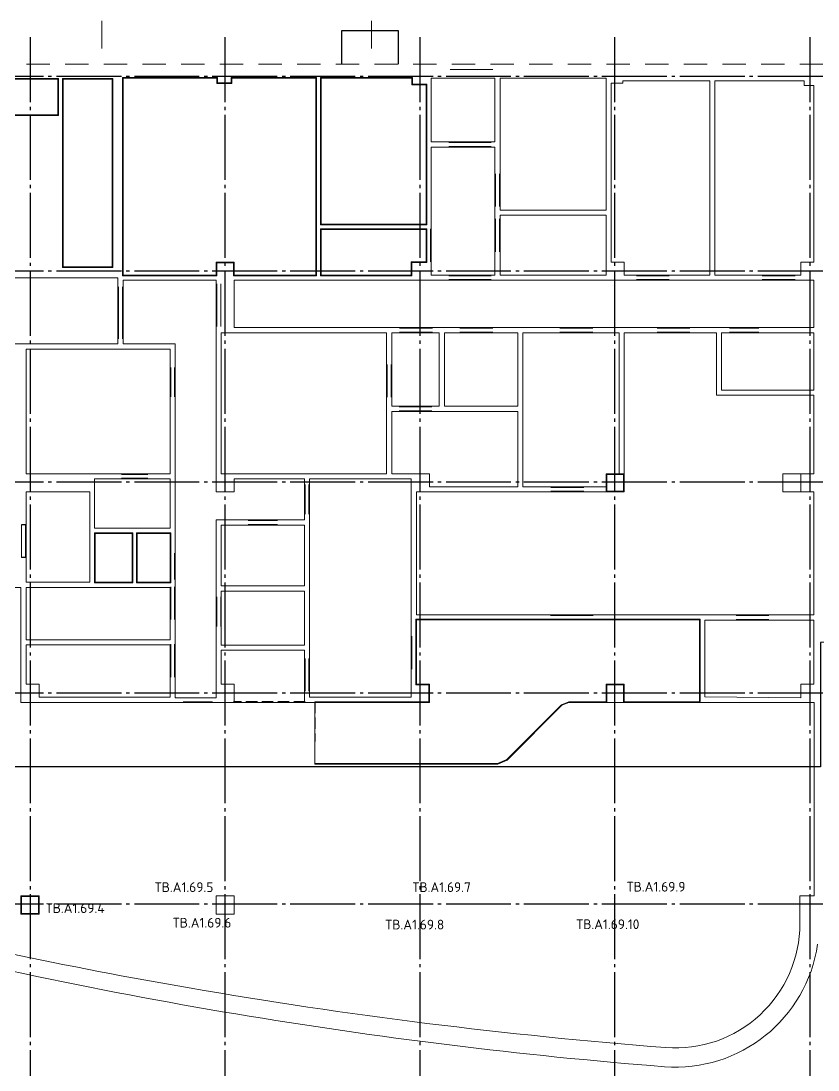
# Model space of a CAD drawing. Header units: millimetres. Extents: x 318 to 194121, y -24907 to 87574.
# Drawn here: x 26507 to 28544, y -6275 to -3594 of the extents above; entities that cross this region are included whole.
import ezdxf

# ---------------------------------------------------------------- set-up
doc = ezdxf.new("R2010")
doc.units = ezdxf.units.MM
for name, pattern in [('DASHED', [7, 5, -2, 0]), ('ГОСТ 2.303 5', [24, 20, -1.5, 1, -1.5]), ('Сверху', [3.96875, 2.38125, -1.5875])]:
    doc.linetypes.add(name, pattern=pattern)
for name, color, linetype, lineweight in [('MS_Рамка', 7, 'Continuous', 50), ('А_перегородки', 92, 'Continuous', 30), ('АР_Двери', 5, 'Continuous', 20), ('Высотные отметки', 197, 'Continuous', 9), ('граница', 7, 'Continuous', 0)]:
    doc.layers.add(name, color=color, linetype=linetype, lineweight=lineweight)
doc.layers.add('Z_no_print', color=31, linetype='Continuous', lineweight=18, plot=False)
doc.layers.add('АР_Отделка', color=21, linetype='Continuous', lineweight=5, plot=False)
doc.layers.add('Оси и размеры по осям', color=7, linetype='Continuous', lineweight=9, transparency=0.5)
doc.layers.get('АР_Двери').off()
doc.styles.add('Текст 300', font='isocpeur.ttf', dxfattribs={"height": 300})
doc.linetypes.add('Lotok', pattern='A,5e-05,[6,MSH_7,S=1,R=0,X=0,Y=0],-4.989379', length=4.989429)

# ---------------------------------------------------------------- blocks, each defined once
blk = doc.blocks.new('Экран 1')
at = {"linetype": 'ByBlock', "lineweight": -2, "ltscale": 100, "style": 'Текст 300'}
blk.add_attdef('НОМЕР', (-44595, 25308), '', height=300, dxfattribs=at)
blk = doc.blocks.new('Экран 4')
at = {"color": 0, "linetype": 'ByBlock', "lineweight": -2, "ltscale": 100, "style": 'Текст 300'}
blk.add_attdef('НОМЕР', (-37340, 18540), '', height=300, dxfattribs=at)
blk = doc.blocks.new('*U378')
at = {"color": 0, "linetype": 'ByBlock', "lineweight": -2}
blk.add_line((450, 0), (-329, 450), dxfattribs=at)
for points in [[(-485, 0), (-485, -75), (-440, -75), (-440, -40), (-450, -40), (-450, 0)], [(485, 0), (485, -75), (440, -75), (440, -40), (450, -40), (450, 0)]]:
    blk.add_lwpolyline(points, close=True, dxfattribs=at)
at = {"layer": 'Z_no_print'}
for p, q in [((505, 0), (-505, 0)), ((505, -120), (-505, -120))]:
    blk.add_line(p, q, dxfattribs=at)
blk = doc.blocks.new('*U379')
at = {"color": 0, "linetype": 'ByBlock', "lineweight": -2}
for p, q in [((600, 0), (-93, 400)), ((-600, 0), (-254, 200))]:
    blk.add_line(p, q, dxfattribs=at)
for points in [[(-635, 0), (-635, -75), (-590, -75), (-590, -40), (-600, -40), (-600, 0)], [(635, 0), (635, -75), (590, -75), (590, -40), (600, -40), (600, 0)]]:
    blk.add_lwpolyline(points, close=True, dxfattribs=at)
at = {"layer": 'Z_no_print'}
for p, q in [((655, 0), (-655, 0)), ((655, -200), (-655, -200))]:
    blk.add_line(p, q, dxfattribs=at)
blk = doc.blocks.new('*U373')
at = {"color": 0, "linetype": 'ByBlock', "lineweight": -2}
for p, q in [((-700, 0), (79, 450)), ((700, 0), (267, 250))]:
    blk.add_line(p, q, dxfattribs=at)
for points in [[(-735, 0), (-735, -75), (-690, -75), (-690, -40), (-700, -40), (-700, 0)], [(-735, 0), (-735, -75), (-690, -75), (-690, -40), (-700, -40), (-700, 0)], [(735, 0), (735, -75), (690, -75), (690, -40), (700, -40), (700, 0)], [(735, 0), (735, -75), (690, -75), (690, -40), (700, -40), (700, 0)]]:
    blk.add_lwpolyline(points, close=True, dxfattribs=at)
at = {"layer": 'Z_no_print'}
for p, q in [((755, 0), (-755, 0)), ((755, -113), (-755, -113))]:
    blk.add_line(p, q, dxfattribs=at)
blk = doc.blocks.new('*U381')
at = {"color": 0, "linetype": 'ByBlock', "lineweight": -2}
blk.add_line((-450, 0), (329, 450), dxfattribs=at)
for points in [[(-485, 0), (-485, -75), (-440, -75), (-440, -40), (-450, -40), (-450, 0)], [(485, 0), (485, -75), (440, -75), (440, -40), (450, -40), (450, 0)]]:
    blk.add_lwpolyline(points, close=True, dxfattribs=at)
at = {"layer": 'Z_no_print'}
for p, q in [((505, 0), (-505, 0)), ((505, -120), (-505, -120))]:
    blk.add_line(p, q, dxfattribs=at)
blk = doc.blocks.new('*U374')
at = {"color": 0, "linetype": 'ByBlock', "lineweight": -2}
for p, q in [((600, 0), (-93, 400)), ((-600, 0), (-254, 200))]:
    blk.add_line(p, q, dxfattribs=at)
for points in [[(-635, 0), (-635, -75), (-590, -75), (-590, -40), (-600, -40), (-600, 0)], [(635, 0), (635, -75), (590, -75), (590, -40), (600, -40), (600, 0)]]:
    blk.add_lwpolyline(points, close=True, dxfattribs=at)
at = {"layer": 'Z_no_print'}
for p, q in [((655, 0), (-655, 0)), ((655, -120), (-655, -120))]:
    blk.add_line(p, q, dxfattribs=at)
blk = doc.blocks.new('*U224')
at = {"color": 0, "linetype": 'ByBlock', "lineweight": -2}
for p, q in [((-600, 0), (93, 400)), ((600, 0), (254, 200))]:
    blk.add_line(p, q, dxfattribs=at)
for points in [[(-635, 0), (-635, -75), (-590, -75), (-590, -40), (-600, -40), (-600, 0)], [(635, 0), (635, -75), (590, -75), (590, -40), (600, -40), (600, 0)]]:
    blk.add_lwpolyline(points, close=True, dxfattribs=at)
at = {"layer": 'Z_no_print'}
for p, q in [((655, 0), (-655, 0)), ((655, -120), (-655, -120))]:
    blk.add_line(p, q, dxfattribs=at)
blk = doc.blocks.new('*U226')
at = {"color": 0, "linetype": 'ByBlock', "lineweight": -2}
for p, q in [((-600, 0), (93, 400)), ((600, 0), (254, 200))]:
    blk.add_line(p, q, dxfattribs=at)
for points in [[(-635, 0), (-635, -75), (-590, -75), (-590, -40), (-600, -40), (-600, 0)], [(635, 0), (635, -75), (590, -75), (590, -40), (600, -40), (600, 0)]]:
    blk.add_lwpolyline(points, close=True, dxfattribs=at)
at = {"layer": 'Z_no_print'}
for p, q in [((655, 0), (-655, 0)), ((655, -120), (-655, -120))]:
    blk.add_line(p, q, dxfattribs=at)
blk = doc.blocks.new('*U223')
at = {"color": 0, "linetype": 'ByBlock', "lineweight": -2}
blk.add_line((400, 0), (-293, 400), dxfattribs=at)
for points in [[(-435, 0), (-435, -75), (-390, -75), (-390, -40), (-400, -40), (-400, 0)], [(435, 0), (435, -75), (390, -75), (390, -40), (400, -40), (400, 0)]]:
    blk.add_lwpolyline(points, close=True, dxfattribs=at)
at = {"layer": 'Z_no_print'}
for p, q in [((455, 0), (-455, 0)), ((455, -120), (-455, -120))]:
    blk.add_line(p, q, dxfattribs=at)
blk = doc.blocks.new('*U371')
at = {"color": 0, "linetype": 'ByBlock', "lineweight": -2}
blk.add_line((-400, 0), (293, 400), dxfattribs=at)
for points in [[(-435, 0), (-435, -75), (-390, -75), (-390, -40), (-400, -40), (-400, 0)], [(435, 0), (435, -75), (390, -75), (390, -40), (400, -40), (400, 0)]]:
    blk.add_lwpolyline(points, close=True, dxfattribs=at)
at = {"layer": 'Z_no_print'}
for p, q in [((455, 0), (-455, 0)), ((455, -120), (-455, -120))]:
    blk.add_line(p, q, dxfattribs=at)
blk = doc.blocks.new('*U370')
at = {"color": 0, "linetype": 'ByBlock', "lineweight": -2}
blk.add_line((350, 0), (-256, 350), dxfattribs=at)
for points in [[(-385, 0), (-385, -75), (-340, -75), (-340, -40), (-350, -40), (-350, 0)], [(385, 0), (385, -75), (340, -75), (340, -40), (350, -40), (350, 0)]]:
    blk.add_lwpolyline(points, close=True, dxfattribs=at)
at = {"layer": 'Z_no_print'}
for p, q in [((405, 0), (-405, 0)), ((405, -120), (-405, -120))]:
    blk.add_line(p, q, dxfattribs=at)
blk = doc.blocks.new('*U382')
at = {"color": 0, "linetype": 'ByBlock', "lineweight": -2}
blk.add_line((-400, 0), (293, 400), dxfattribs=at)
for points in [[(-435, 0), (-435, -75), (-390, -75), (-390, -40), (-400, -40), (-400, 0)], [(435, 0), (435, -75), (390, -75), (390, -40), (400, -40), (400, 0)]]:
    blk.add_lwpolyline(points, close=True, dxfattribs=at)
at = {"layer": 'Z_no_print'}
for p, q in [((455, 0), (-455, 0)), ((455, -120), (-455, -120))]:
    blk.add_line(p, q, dxfattribs=at)
blk = doc.blocks.new('отм 0.000')
at = {"linetype": 'DASHED', "ltscale": 70}
for p, q in [((20969.8, 25431.3, 40.9), (18770, 25431.3, 86.7)), ((21268.7, 25431.3, 37.4), (21268.7, 24202.8, 40.9))]:
    blk.add_line(p, q, dxfattribs=at)
at = {"ltscale": 100, "elevation": 86.4}
blk.add_lwpolyline([(22100, 45071.3), (22100, 46101.1), (23840, 46101.1), (23840, 45071.3)], dxfattribs=at)
at = {"layer": 'А_перегородки'}
for p, q in [((12359.9, 30881.3, 40.9), (12239.9, 30881.3, 40.9)), ((12359.9, 29871.3, 40.9), (12239.9, 29871.3, 40.9))]:
    blk.add_line(p, q, dxfattribs=at)
at = {"layer": 'АР_Отделка', "linetype": 'ByBlock', "ltscale": 100}
for points, elevation in [([(9990, 44626.3), (13375, 44626.3), (13375, 43486.3), (9990, 43486.3)], 86.4), ([(10010, 44606.3), (13355, 44606.3), (13355, 43506.3), (10010, 43506.3)], 86.4), ([(13495, 44626.2), (15046.8, 44626.2), (15046.8, 38806.3), (13495, 38806.3)], 86.4), ([(13515, 44606.2), (15026.8, 44606.2), (15026.8, 38826.3), (13515, 38826.3)], 86.4), ([(15347.4, 44651.3), (18270, 44651.3), (18270, 44496.3), (18690, 44496.3), (18690, 44651.3), (21321.9, 44651.3), (21321.9, 38551.3), (18770, 38551.3), (18770, 38951.3), (18250, 38951.3), (18250, 38551.3), (15347.4, 38551.3)], 86.4), ([(15367.4, 44631.3), (18250, 44631.3), (18250, 44476.3), (18710, 44476.3), (18710, 44631.3), (21301.9, 44631.3), (21301.9, 38571.3), (18790, 38571.3), (18790, 38971.3), (18230, 38971.3), (18230, 38571.3), (15367.4, 38571.3)], 86.4), ([(21446.9, 40116.3), (24715, 40116.3), (24715, 44451.3), (24275, 44451.3), (24275, 44651.3), (21446.9, 44651.8)], 86.7), ([(21466.9, 40136.3), (24695, 40136.3), (24695, 44431.3), (24255, 44431.3), (24255, 44631.3), (21466.9, 44631.8)], 86.7), ([(24855, 42671.3), (26815, 42671.3), (26815, 44631.3), (24855, 44631.3)], 86.7), ([(26975, 44631.3), (30239.9, 44631.3), (30239.9, 40571.3), (26975, 40571.3)], 86.4), ([(33434.9, 38571.3), (30799.9, 38571.3), (30799.9, 38971.3), (30399.9, 38971.3), (30399.9, 44481.3), (30755, 44481.3), (30755, 44556.3), (33434.9, 44556.3)], 86.4), ([(33594.9, 38571.3), (36239.9, 38571.3), (36239.9, 38971.3), (36640.1, 38971.3), (36640.1, 44411.3), (36340, 44411.3), (36340, 44556.3), (33594.9, 44556.3)], 86.4), ([(24855, 42511.3), (26815, 42511.3), (26815, 38571.3), (24855, 38571.3)], 86.7), ([(26975, 40411.3), (30239.9, 40411.3), (30239.9, 38571.3), (26975, 38571.3)], 86.4), ([(24715, 38961.3), (24260, 38961.3), (24260, 38551.3), (21441.9, 38551.3), (21441.9, 39991.3), (24715, 39991.3)], 86.7), ([(24695, 38981.3), (24240, 38981.3), (24240, 38571.3), (21461.9, 38571.3), (21461.9, 39971.3), (24695, 39971.3)], 86.7), ([(5935, 36451.3), (15206.9, 36451.3), (15206.9, 38486.3), (5935, 38486.3)], 86.4), ([(15366.9, 38411.3), (18229.9, 38411.3), (18229.9, 31891.3), (18790, 31891.3), (18790, 32291.3), (20949.8, 32291.3), (20949.8, 31031.3), (18229.9, 31031.3), (18229.9, 25551.3), (16969.9, 25551.3), (16969.9, 36451.3), (15366.9, 36451.6)], 86.7), ([(18790, 36951.3), (36640.1, 36951.3), (36640.1, 38411.3), (18790, 38411.3)], 86.7), ([(18389.9, 32451.3), (23479.9, 32451.3), (23479.9, 36791.3), (18389.9, 36791.3)], 40.9), ([(23639.9, 34531.3), (25099.9, 34531.3), (25099.9, 36791.3), (23639.9, 36791.3)], 40.9), ([(24400, 31891.3), (30799.9, 31891.3), (30799.9, 36791.3), (33639.9, 36791.3), (33639.9, 34871.3), (36640.1, 34871.3), (36640.1, 32451.3), (35680, 32451.3), (35680, 31891.3), (36640, 31891.3), (36640, 28106.3), (24400, 28106.3)], 86.7), ([(25259.9, 34531.3), (27519.9, 34531.3), (27519.9, 36791.3), (25259.9, 36791.3)], 40.9), ([(30639.9, 32451.3), (30239.9, 32451.3), (30240.1, 32051.2), (27679.9, 32051.3), (27679.9, 36791.3), (30639.9, 36791.3)], 40.9), ([(33799.9, 35031.3), (36640, 35031.3), (36640, 36791.3), (33799.9, 36791.3)], 40.9), ([(12380, 32451.3), (16809.9, 32451.3), (16809.9, 36291.3), (12380, 36291.3)], 40.9), ([(23639.9, 32451.3), (24800, 32451.3), (24799.9, 32051.2), (27519.9, 32051.3), (27519.9, 34371.3), (23639.9, 34371.3)], 40.9), ([(30240, 32451.3), (30800, 32451.3), (30800, 31891.3), (30240, 31891.3)], 86.7), ([(30260, 32431.3), (30780, 32431.3), (30780, 31911.3), (30260, 31911.3)], 86.7), ([(35680, 32451.3), (36240, 32451.3), (36240, 31891.3), (35680, 31891.3)], 86.7), ([(14479.9, 30771.3), (16809.9, 30771.3), (16809.9, 32291.3), (14479.9, 32291.3)], 40.9), ([(21109.8, 25571.3), (24239.9, 25571.3), (24239.9, 32291.3), (21109.8, 32291.3)], 40.9), ([(14339.9, 31891.3), (12379.9, 31891.3), (12379.9, 29111.3), (14339.9, 29111.3)], 40.9), ([(18389.9, 28996.1), (20949.8, 28996.1), (20949.8, 30871.3), (18389.9, 30871.3)], 40.9), ([(14479.9, 30631.3), (15659.9, 30631.3), (15659.9, 29091.3), (14479.9, 29091.3)], 40.9), ([(14499.9, 30611.3), (15639.9, 30611.3), (15639.9, 29111.3), (14499.9, 29111.3)], 40.9), ([(15779.9, 29091.3), (16829.9, 29091.3), (16829.9, 30631.3), (15779.9, 30631.3)], 40.9), ([(15799.9, 29111.3), (16809.9, 29111.3), (16809.9, 30611.3), (15799.9, 30611.3)], 40.9), ([(12379.9, 27341.3), (16809.9, 27341.3), (16809.9, 28951.3), (12379.9, 28951.3)], 40.9), ([(18389.9, 27176.3), (20949.8, 27176.3), (20949.8, 28836.1), (18389.9, 28836.1)], 40.9), ([(24379.9, 27971.3), (33140, 27971.3), (33140, 25436.2), (30780, 25431.3), (30780, 25951.3), (30260, 25951.3), (30260, 25431.1), (29091.1, 25431.1), (28867, 25337), (27185, 23647.2), (26899, 23528.7), (21268.7, 23528.8), (21268.7, 25431.3), (24780, 25431.3), (24780, 25951.3), (24379.9, 25951.3)], 86.7), ([(24399.9, 27951.3), (33120, 27951.3), (33120.1, 25411.2), (30800, 25411.1), (30800, 25971.3), (30240, 25971.3), (30240, 25411.1), (29095.2, 25411.1), (28878.4, 25320.1), (27196.3, 23630.2), (26903, 23508.7), (21268.7, 23508.8), (21268.7, 25411.3), (24800, 25411.3), (24800, 25971.3), (24399.9, 25971.3)], 86.7), ([(36239.3, 25551.3), (33280.2, 25576.2), (33280, 27946.3), (36640.1, 27946.3), (36640.1, 25971.3), (36240, 25971.3)], 86.7), ([(12379.9, 25971.3), (12780, 25971.3), (12780, 25571.3), (16809.9, 25571.3), (16809.9, 27181.3), (12379.9, 27181.3)], 40.9), ([(18790, 25411.3), (20949.8, 25411.3), (20949.8, 27016.3), (18389.9, 27016.3), (18389.9, 25971.3), (18790, 25971.3)], 40.9), ([(12220, 19451.3), (12780, 19451.3), (12780, 18891.3), (12220, 18891.3)], 86.4), ([(12240, 19431.3), (12760, 19431.3), (12760, 18911.3), (12240, 18911.3)], 86.4), ([(18230, 19451.3), (18790, 19451.3), (18790, 18891.3), (18230, 18891.3)], 86.4)]:
    blk.add_lwpolyline(points, close=True, dxfattribs=dict(at, elevation=elevation))
at = {"layer": 'АР_Отделка', "linetype": 'ByBlock', "ltscale": 100, "elevation": 37.4}
blk.add_lwpolyline([(3089.5, 28951.3), (12219.9, 28951.3), (12220, 25411.3), (21268.7, 25411.3), (21268.7, 23508.8), (26903, 23508.7), (27196.3, 23630.2), (28878.4, 25320.1), (29095.2, 25411.1), (36645, 25411.3), (36645, 19449.3), (36209.7, 19449.1), (36209.7, 18598.9, -0.437084), (32084.3, 14779.9, -0.0235295), (17403.5, 16615.3, -0.0186177), (6280, 18964.5), (6280, 22246.3), (5720, 22246.3), (5720, 19107.3, -0.3760479), (2360, 24512.2)], format="xyb", close=True, dxfattribs=at)
at = {"layer": 'Высотные отметки', "linetype": 'ByBlock', "ltscale": 100, "elevation": 86.4}
for points in [[(14711.9, 46397.3), (14711.9, 45549.9)], [(23013.5, 46397.3), (23013.5, 45549.9)]]:
    blk.add_lwpolyline(points, dxfattribs=at)
at = {"layer": 'граница', "linetype": 'Сверху', "ltscale": 300, "elevation": 42}
blk.add_lwpolyline([(82165, 45071.3), (5620, 45071.3), (5620, 39076.3), (-385.7, 39076.3), (-3203.6, 16109.2, 0.0132911), (6577.4, 13457.9), (6616.6, 13621.1, 0.1077759), (76274.8, 12269), (76279.8, 12243.8), (79199.3, 13006.6), (77983.5, 18218.2), (82165, 18218.2), (82165, 45071.3)], format="xyb", close=True, dxfattribs=at)
blk.add_lwpolyline([(82165, 45071.3), (5620, 45071.3), (5620, 39076.3), (-385.7, 39076.3), (-3203.6, 16109.2, 0.0132911), (6577.4, 13457.9), (6616.6, 13621.1, 0.1077759), (76274.8, 12269), (76279.8, 12243.8), (79199.3, 13006.6), (77983.5, 18218.2), (82165, 18218.2), (82165, 45071.3)], format="xyb", close=True, dxfattribs=at)
at = {"layer": 'граница', "linetype": 'ByBlock', "ltscale": 100}
for centre, radius, start, end in [((44109.5, 166712.7, 86.4), 153000, 255.508016, 265.474954), ((32379.7, 18598.9, 86.4), 4422.5, 265.5758, 351.7781)]:
    blk.add_arc(centre, radius, start, end, dxfattribs=at)
at = {"layer": 'Оси и размеры по осям', "linetype": 'ГОСТ 2.303 5', "lineweight": 25, "ltscale": 100}
for p, q in [((12500, 45901.3, 42), (12500, -1200, -1.1)), ((18500, 45901.3, 42), (18500, -1200, -1.1)), ((24499.5, 45901.3, 42), (24499.5, -1200, -1.1)), ((30500, 45901.3, 42), (30500, -1200, -1.1)), ((36520, 45901.3, 42), (36520, -1200, -1.1)), ((116111.6, 44691.3, 42), (-5019.3, 44691.3, 130.8)), ((116111.6, 44691.3, 42), (-5019.3, 44691.3, 130.8)), ((116111.6, 38691.3, 42), (-5019.3, 38691.3, 130.8)), ((116111.6, 38691.3, 42), (-5019.3, 38691.3, 130.8)), ((116111.6, 32191.3, 42), (-5019.3, 32191.3, 130.8)), ((116111.6, 32191.3, 42), (-5019.3, 32191.3, 130.8)), ((116111.6, 25691.3, 42), (-5019.3, 25691.3, 130.8)), ((116111.6, 25691.3, 42), (-5019.3, 25691.3, 130.8)), ((116111.6, 19191.3, 42), (-5019.3, 19191.3, 130.8)), ((116111.6, 19191.3, 42), (-5019.3, 19191.3, 130.8))]:
    blk.add_line(p, q, dxfattribs=at)
at = {"layer": 'Оси и размеры по осям', "ltscale": 50, "elevation": 42}
blk.add_lwpolyline([(20030.5, 44691.3), (19048.7, 44691.3)], dxfattribs=at)
at = {"color": 8}
ref = blk.add_blockref('Экран 4', (50323.2, 784.5, 186.8), dxfattribs=at)
ref.add_attrib('НОМЕР', 'ТВ.А1.69.4', (12983.6, 18924, 186.8), dxfattribs={"linetype": 'ByBlock', "lineweight": -2, "ltscale": 100, "height": 300, "style": 'Текст 300'})
at = {"layer": 'АР_Двери'}
for name, p in [('*U379', (26094.7, 44901.3, 86.4)), ('*U374', (26049.9, 42651.3, 40.9)), ('*U378', (14241.8, 38806.3, 86.4)), ('*U374', (26049.9, 38551.3, 40.9)), ('*U371', (19669.8, 31011.3, 40.9)), ('*U226', (29187.6, 28086.3, 40.9)), ('*U223', (17664.9, 25551.3, 40.9))]:
    blk.add_blockref(name, p, dxfattribs=at)
for name, p, rotation in [('*U378', (26834.7, 41186.3, 40.9), 90.00000000003125), ('*U378', (24715, 39486.3, 86.7), 90.00000000000001), ('*U224', (18249.9, 37646.3, 40.9), 90), ('*U381', (24384.9, 36811.3, 40.9), 180), ('*U381', (29325.7, 36811.3, 40.9), 180), ('*U381', (32319.9, 36811.3, 40.9), 180), ('*U371', (16949.9, 35271, 40.9), 270), ('*U378', (24369.9, 34391.3, 40.9), 180), ('*U371', (20969.8, 31661.3, 40.9), 90.00000000000001), ('*U381', (29048.8, 31911.3, 40.9), 180), ('*U381', (12240, 30376.3, 40.9), 90), ('*U371', (18249.9, 28201.1, 40.9), 90.00000000000001)]:
    blk.add_blockref(name, p, dxfattribs=dict(at, rotation=rotation))
at = {"layer": 'АР_Двери', "xscale": -1}
for name, p, rotation in [('*U378', (26834.9, 39796.3, 40.9), 89.99999999996874), ('*U381', (23499.9, 35316.3, 40.9), 90), ('*U370', (15724.8, 32311.3, 40.9), 180), ('*U370', (15659.9, 29596.3, 40.9), 90), ('*U370', (16829.9, 29596.3, 40.9), 90), ('*U381', (16829.9, 28466.3, 40.9), 90), ('*U381', (16829.9, 26696.3, 40.9), 90), ('*U378', (24379.9, 26942.7, 40.9), 270), ('*U378', (21089.8, 26256.3, 40.9), 270)]:
    blk.add_blockref(name, p, dxfattribs=dict(at, rotation=rotation))
for name, p in [('*U381', (31680.8, 38551.3, 40.9)), ('*U381', (35554.8, 38551.3, 40.9)), ('*U378', (26244.9, 36931.3, 40.9)), ('*U382', (34494.9, 36931.3, 40.9)), ('*U381', (34747.6, 28086.3, 40.9))]:
    blk.add_blockref(name, p, dxfattribs=at)
at = {"layer": 'АР_Двери', "xscale": 1.059602648706396, "yscale": 1.059602648706396, "zscale": 1.059602648706396, "rotation": 90}
blk.add_blockref('*U373', (15226.9, 37406.3, 86.4), dxfattribs=at)

msp = doc.modelspace()

# ---------------------------------------------------------------- block references
at = {"color": 8}
ref = msp.add_blockref('Экран 1', (30708.8, -7920.2, 230.7), dxfattribs=dict(at, xscale=0.08298810776376846, yscale=0.08298810776376846, zscale=0.08298810776376846))
ref.add_attrib('НОМЕР', 'ТВ.А1.69.5', (26848.8, -5820, 230.7), dxfattribs={"linetype": 'ByBlock', "lineweight": -2, "ltscale": 100, "height": 24.9, "style": 'Текст 300'})
at = {"color": 8, "xscale": 0.08298810776376846, "yscale": 0.08298810776376846, "zscale": 0.08298810776376846}
msp.add_blockref('Экран 1', (31208.4, -7920.2, 230.7), dxfattribs=at).add_auto_attribs({'НОМЕР': 'ТВ.А1.69.7'})
at = {"color": 8}
ref = msp.add_blockref('Экран 1', (31704.7, -7919.2, 230.7), dxfattribs=dict(at, xscale=0.08298810776376846, yscale=0.08298810776376846, zscale=0.08298810776376846))
ref.add_attrib('НОМЕР', 'ТВ.А1.69.9', (28055.1, -5818.9, 230.7), dxfattribs={"linetype": 'ByBlock', "lineweight": -2, "ltscale": 100, "height": 24.9, "style": 'Текст 300'})
ref = msp.add_blockref('Экран 4', (29668.9, -7378.9, 230.7), dxfattribs=dict(at, xscale=0.08298810776376846, yscale=0.08298810776376846, zscale=0.08298810776376846))
ref.add_attrib('НОМЕР', 'ТВ.А1.69.4', (26570.2, -5873.6, 230.7), dxfattribs={"linetype": 'ByBlock', "lineweight": -2, "ltscale": 100, "height": 24.9, "style": 'Текст 300'})

# ---------------------------------------------------------------- next in the draw order: block references
at = {"xscale": 0.08298810776376846, "yscale": 0.08298810776376846, "zscale": 0.08298810776376846}
msp.add_blockref('отм 0.000', (25492.7, -7444, 223.6), dxfattribs=at)

# ---------------------------------------------------------------- next in the draw order: linework, layer by layer
at = {"layer": 'MS_Рамка', "color": 5, "linetype": 'Lotok', "lineweight": -2, "ltscale": 100, "elevation": 215}
msp.add_lwpolyline([(32031.6, -4027.4), (31902.2, -4026.8), (31902.2, -5181.3), (28550.7, -5181.8), (28550.7, -5500), (26152.6, -5500)], dxfattribs=at)

# ---------------------------------------------------------------- next in the draw order: block references
at = {"color": 8}
ref = msp.add_blockref('Экран 1', (30709, -3785.7, 230.7), dxfattribs=dict(at, xscale=-0.08298810776376846, yscale=0.08298810776376846, zscale=0.08298810776376846, rotation=180))
ref.add_attrib('НОМЕР', 'ТВ.А1.69.6', (26894.8, -5910.9, 230.7), dxfattribs={"linetype": 'ByBlock', "lineweight": -2, "ltscale": 100, "height": 24.9, "style": 'Текст 300'})
ref = msp.add_blockref('Экран 1', (31208.4, -3785.8, 230.7), dxfattribs=dict(at, xscale=-0.08298810776376846, yscale=0.08298810776376846, zscale=0.08298810776376846, rotation=180))
ref.add_attrib('НОМЕР', 'ТВ.А1.69.8', (27438.1, -5915.7, 230.7), dxfattribs={"linetype": 'ByBlock', "lineweight": -2, "ltscale": 100, "height": 24.9, "style": 'Текст 300'})
ref = msp.add_blockref('Экран 1', (31704.7, -3783.6, 230.7), dxfattribs=dict(at, xscale=-0.08298810776376846, yscale=0.08298810776376846, zscale=0.08298810776376846, rotation=180))
ref.add_attrib('НОМЕР', 'ТВ.А1.69.10', (27926.2, -5914.8, 230.7), dxfattribs={"linetype": 'ByBlock', "lineweight": -2, "ltscale": 100, "height": 24.896, "style": 'Текст 300'})

doc.saveas('drawing.dxf')
